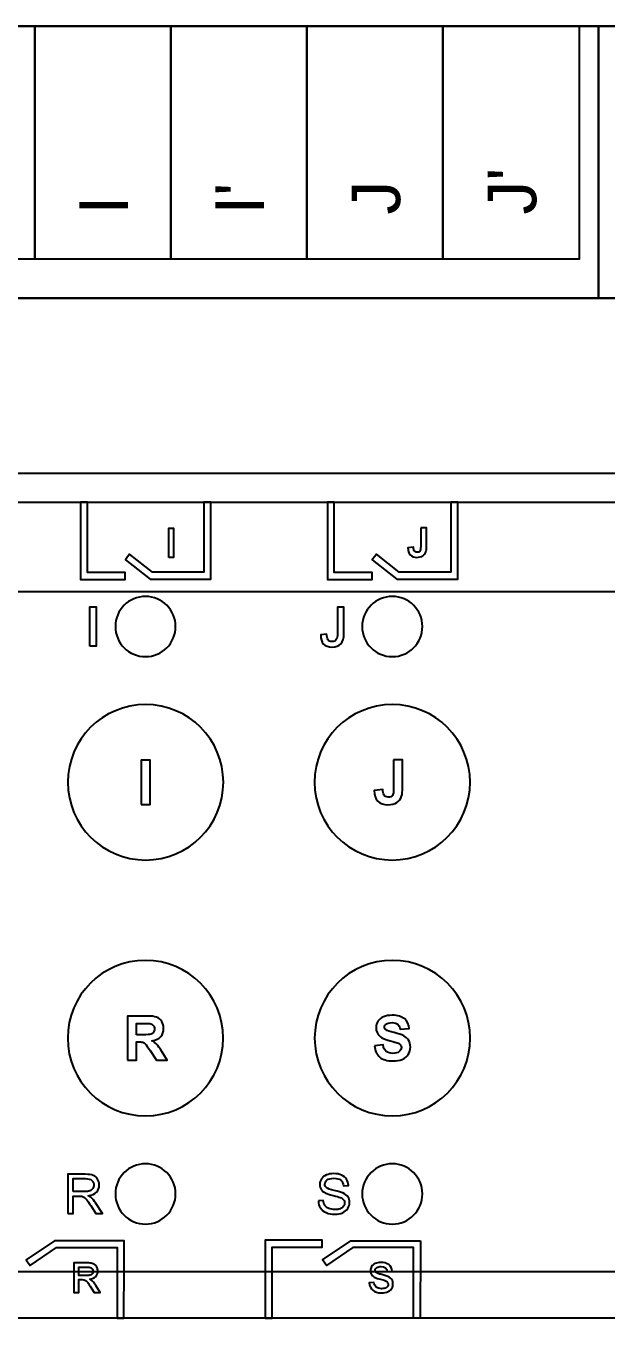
# Model space of a CAD drawing. Header units: millimetres. Extents: x 2151 to 5908, y -441 to 3322.
# Drawn here: x 3532.6 to 3562.4, y 1910.3 to 1977.5 of the extents above; entities that cross this region are included whole.
import ezdxf
from ezdxf.enums import TextEntityAlignment as Align

# ---------------------------------------------------------------- set-up
doc = ezdxf.new("R2010")
doc.units = ezdxf.units.MM
doc.layers.add('2DE_OBJ_Eti-Apparatus', color=7, linetype='Continuous', lineweight=25)
for name, color, linetype in [('Beschriftung', 7, 'Continuous'), ('Gehäuse', 7, 'Continuous'), ('Klemmen', 7, 'Continuous')]:
    doc.layers.add(name, color=color, linetype=linetype)
doc.styles.add('ARIAL', font='arial.ttf')
doc.styles.add('CP_ATTR', font='ARIAL.TTF')

# ---------------------------------------------------------------- blocks, each defined once
blk = doc.blocks.new('2de_eti_9_4352_5ex0yz5')
at = {"linetype": 'Continuous'}
for p, q in [((716, 35), (0, 35)), ((716, 0), (0, 0))]:
    blk.add_line(p, q, dxfattribs=at)
at = {"linetype": 'ByBlock', "style": 'CP_ATTR', "flags": 9}
for tag, p in [('CURRENT', (0, 5)), ('LINK', (0, 5)), ('CHARACTER', (0, 5)), ('POWER', (0, 5)), ('ORDER-NO', (0, 5)), ('PRODUCT-TYPE', (0, 5)), ('ARTICLE', (0, 5)), ('GROUP', (0, 5)), ('NUMBER', (0, 5)), ('NAME', (0, 5)), ('EL-STATUS', (0, 4.999)), ('FUNCTION', (0, 4.999)), ('ARTICLE-2', (0, 4.999)), ('ARTICLE-1', (0, 4.999)), ('VOLTAGE', (0, 4.999)), ('PRODUCER', (0, 4.999)), ('WEIGHT', (0.001, 5)), ('IP', (0.001, 5)), ('OTHER', (0.001, 5))]:
    blk.add_attdef(tag, text='', height=0.00005, dxfattribs=at).set_placement(p, align=Align.MIDDLE_LEFT)
blk = doc.blocks.new('Gehäuse_12_TE1')
at = {"layer": 'Gehäuse'}
for p, q in [((0, 77), (216, 77)), ((0, 68), (216, 68))]:
    blk.add_line(p, q, dxfattribs=at)
for points in [[(0, 0), (216, 0), (216, 91), (0, 91)], [(72, 91), (144, 91), (144, 77), (72, 77)], [(144, 91), (216, 91), (216, 77), (144, 77)], [(2.5, 66.5), (213.5, 66.5), (213.5, 24.5), (2.5, 24.5)]]:
    blk.add_lwpolyline(points, close=True, dxfattribs=at)
blk = doc.blocks.new('*U101')
at = {"layer": 'Klemmen'}
for points in [[(-35, 0), (-28, 0), (-28, -12), (-35, -12)], [(-28, 0), (-21, 0), (-21, -12), (-28, -12)], [(-21, 0), (-14, 0), (-14, -12), (-21, -12)], [(-14, 0), (-7, 0), (-7, -12), (-14, -12)], [(-7, 0), (0, 0), (0, -12), (-7, -12)], [(0, 0), (7, 0), (7, -12), (0, -12)], [(7, 0), (14, 0), (14, -12), (7, -12)], [(14, 0), (21, 0), (21, -12), (14, -12)], [(21, 0), (28, 0), (28, -12), (21, -12)], [(28, 0), (35, 0), (35, -12), (28, -12)]]:
    blk.add_lwpolyline(points, close=True, dxfattribs=at)
at = {"layer": 'Klemmen', "style": 'ARIAL'}
for tag, p in [('10', (32.8, -9.7)), ('1', (-30.2, -9.7)), ('2', (-23.2, -9.7)), ('3', (-16.2, -9.7)), ('4', (-9.2, -9.7)), ('5', (-2.2, -9.7)), ('6', (4.8, -9.7)), ('7', (11.8, -9.7)), ('8', (18.8, -9.7)), ('9', (25.8, -9.7))]:
    blk.add_attdef(tag, p, '', height=2.5, rotation=90, dxfattribs=at)
blk = doc.blocks.new('AKS-2416.03')
at = {"layer": 'Beschriftung'}
for points, knots in [([(117.3573, 66.5), (117.3573, 66.5), (117.7103, 66.5), (117.7103, 66.5), (117.7103, 66.5), (117.7103, 66.5), (117.7103, 62.8807), (117.7103, 62.8807), (117.7103, 62.8807), (117.7103, 62.8807), (119.6564, 62.8807), (119.6564, 62.8807), (119.6564, 62.8807), (119.6564, 62.8807), (119.6564, 62.5279), (119.6564, 62.5279), (119.6564, 62.5279), (119.6564, 62.5279), (117.3573, 62.5279), (117.3573, 62.5279), (117.3573, 62.5279), (117.3573, 62.5279), (117.3573, 66.5), (117.3573, 66.5)], [0, 0, 0, 0, 0.1428571, 0.1428571, 0.1428571, 0.1428572, 0.2857143, 0.2857143, 0.2857143, 0.2857143, 0.4285714, 0.4285714, 0.4285714, 0.4285714, 0.5714286, 0.5714286, 0.5714286, 0.5714286, 0.7142857, 0.7142857, 0.7142857, 0.7142857, 1, 1, 1, 1]), ([(123.7073, 66.5), (123.7073, 66.5), (124.0603, 66.5), (124.0603, 66.5), (124.0603, 66.5), (124.0603, 66.5), (124.0603, 62.5463), (124.0603, 62.5463), (124.0603, 62.5463), (124.0603, 62.5463), (120.9326, 62.5463), (120.9326, 62.5463), (120.9326, 62.5463), (120.9326, 62.5463), (119.6652, 63.541), (119.6652, 63.541), (119.6652, 63.541), (119.6652, 63.541), (119.883, 63.818), (119.883, 63.818), (119.883, 63.818), (119.883, 63.818), (121.0538, 62.8991), (121.0538, 62.8991), (121.0538, 62.8991), (121.0538, 62.8991), (123.7073, 62.8991), (123.7073, 62.8991), (123.7073, 62.8991), (123.7073, 62.8991), (123.7073, 66.5), (123.7073, 66.5)], [0, 0, 0, 0, 0.1111111, 0.1111111, 0.1111111, 0.1111111, 0.2222222, 0.2222222, 0.2222222, 0.2222222, 0.3333333, 0.3333333, 0.3333333, 0.3333333, 0.4444444, 0.4444444, 0.4444444, 0.4444445, 0.5555556, 0.5555556, 0.5555556, 0.5555556, 0.6666667, 0.6666667, 0.6666667, 0.6666667, 0.7777778, 0.7777778, 0.7777778, 0.7777778, 1, 1, 1, 1]), ([(130.4067, 66.5), (130.4067, 66.5), (130.4067, 62.8807), (130.4067, 62.8807), (130.4067, 62.8807), (130.4067, 62.8807), (132.3528, 62.8807), (132.3528, 62.8807), (132.3528, 62.8807), (132.3528, 62.8807), (132.3528, 62.5279), (132.3528, 62.5279), (132.3528, 62.5279), (132.3528, 62.5279), (130.0537, 62.5279), (130.0537, 62.5279), (130.0537, 62.5279), (130.0537, 62.5279), (130.0537, 66.5), (130.0537, 66.5), (130.0537, 66.5), (130.0537, 66.5), (130.4067, 66.5), (130.4067, 66.5)], [0, 0, 0, 0, 0.1428571, 0.1428571, 0.1428571, 0.1428572, 0.2857143, 0.2857143, 0.2857143, 0.2857143, 0.4285714, 0.4285714, 0.4285714, 0.4285714, 0.5714286, 0.5714286, 0.5714286, 0.5714286, 0.7142857, 0.7142857, 0.7142857, 0.7142857, 1, 1, 1, 1]), ([(136.4037, 66.5), (136.4037, 66.5), (136.7567, 66.5), (136.7567, 66.5), (136.7567, 66.5), (136.7567, 66.5), (136.7567, 62.5463), (136.7567, 62.5463), (136.7567, 62.5463), (136.7567, 62.5463), (133.629, 62.5463), (133.629, 62.5463), (133.629, 62.5463), (133.629, 62.5463), (132.3616, 63.541), (132.3616, 63.541), (132.3616, 63.541), (132.3616, 63.541), (132.5794, 63.818), (132.5794, 63.818), (132.5794, 63.818), (132.5794, 63.818), (133.7502, 62.8991), (133.7502, 62.8991), (133.7502, 62.8991), (133.7502, 62.8991), (136.4037, 62.8991), (136.4037, 62.8991), (136.4037, 62.8991), (136.4037, 62.8991), (136.4037, 66.5), (136.4037, 66.5)], [0, 0, 0, 0, 0.1111111, 0.1111111, 0.1111111, 0.1111111, 0.2222222, 0.2222222, 0.2222222, 0.2222222, 0.3333333, 0.3333333, 0.3333333, 0.3333333, 0.4444444, 0.4444444, 0.4444444, 0.4444445, 0.5555556, 0.5555556, 0.5555556, 0.5555556, 0.6666667, 0.6666667, 0.6666667, 0.6666667, 0.7777778, 0.7777778, 0.7777778, 0.7777778, 1, 1, 1, 1]), ([(121.8946, 63.6564), (121.8946, 63.6564), (122.1443, 63.6564), (122.1443, 63.6564), (122.1443, 63.6564), (122.1443, 63.6564), (122.1443, 65.1719), (122.1443, 65.1719), (122.1443, 65.1719), (122.1443, 65.1719), (121.8946, 65.1719), (121.8946, 65.1719), (121.8946, 65.1719), (121.8946, 65.1719), (121.8946, 63.6564), (121.8946, 63.6564)], [0, 0, 0, 0, 0.2, 0.2, 0.2, 0.2, 0.4, 0.4, 0.4, 0.4, 0.6, 0.6, 0.6, 0.6, 1, 1, 1, 1]), ([(134.8541, 65.1848), (134.8541, 65.1848), (135.1557, 65.1848), (135.1557, 65.1848), (135.1557, 65.1848), (135.1557, 65.1848), (135.1557, 64.2368), (135.1557, 64.2368), (135.1557, 64.2368), (135.1557, 64.113), (135.1445, 64.0174), (135.1229, 63.9509), (135.1229, 63.9509), (135.0937, 63.8637), (135.0406, 63.7936), (134.9636, 63.741), (134.9636, 63.741), (134.8865, 63.688), (134.7851, 63.6618), (134.6592, 63.6618), (134.6592, 63.6618), (134.5114, 63.6618), (134.3977, 63.703), (134.3179, 63.786), (134.3179, 63.786), (134.2384, 63.8686), (134.1979, 63.9899), (134.1976, 64.1499), (134.1976, 64.1499), (134.1976, 64.1499), (134.4824, 64.1827), (134.4824, 64.1827), (134.4824, 64.1827), (134.4859, 64.097), (134.4985, 64.0363), (134.5201, 64.0007), (134.5201, 64.0007), (134.5529, 63.947), (134.6027, 63.9202), (134.6693, 63.9202), (134.6693, 63.9202), (134.7366, 63.9202), (134.7844, 63.9394), (134.8123, 63.978), (134.8123, 63.978), (134.8402, 64.0164), (134.8541, 64.0962), (134.8541, 64.2176), (134.8541, 64.2176), (134.8541, 64.2176), (134.8541, 65.1848), (134.8541, 65.1848)], [0, 0, 0, 0, 0.0714286, 0.0714286, 0.0714286, 0.0714286, 0.1428571, 0.1428571, 0.1428571, 0.1428572, 0.2142857, 0.2142857, 0.2142857, 0.2142857, 0.2857143, 0.2857143, 0.2857143, 0.2857143, 0.3571429, 0.3571429, 0.3571429, 0.3571429, 0.4285714, 0.4285714, 0.4285714, 0.4285714, 0.5, 0.5, 0.5, 0.5, 0.5714286, 0.5714286, 0.5714286, 0.5714286, 0.6428571, 0.6428571, 0.6428571, 0.6428572, 0.7142857, 0.7142857, 0.7142857, 0.7142857, 0.7857143, 0.7857143, 0.7857143, 0.7857143, 0.8571429, 0.8571429, 0.8571429, 0.8571429, 1, 1, 1, 1]), ([(120.699, 61.6505), (121.5548, 61.6505), (122.249, 60.9564), (122.249, 60.1005), (122.249, 60.1005), (122.249, 59.2446), (121.5548, 58.5505), (120.699, 58.5505), (120.699, 58.5505), (119.8432, 58.5505), (119.149, 59.2446), (119.149, 60.1005), (119.149, 60.1005), (119.149, 60.9564), (119.8432, 61.6505), (120.699, 61.6505)], [0, 0, 0, 0, 0.2, 0.2, 0.2, 0.2, 0.4, 0.4, 0.4, 0.4, 0.6, 0.6, 0.6, 0.6, 1, 1, 1, 1]), ([(133.394, 61.6505), (134.2498, 61.6505), (134.944, 60.9564), (134.944, 60.1005), (134.944, 60.1005), (134.944, 59.2446), (134.2498, 58.5505), (133.394, 58.5505), (133.394, 58.5505), (132.5382, 58.5505), (131.844, 59.2446), (131.844, 60.1005), (131.844, 60.1005), (131.844, 60.9564), (132.5382, 61.6505), (133.394, 61.6505)], [0, 0, 0, 0, 0.2, 0.2, 0.2, 0.2, 0.4, 0.4, 0.4, 0.4, 0.6, 0.6, 0.6, 0.6, 1, 1, 1, 1]), ([(117.8285, 59.0901), (117.8285, 59.0901), (118.1615, 59.0901), (118.1615, 59.0901), (118.1615, 59.0901), (118.1615, 59.0901), (118.1615, 61.1108), (118.1615, 61.1108), (118.1615, 61.1108), (118.1615, 61.1108), (117.8285, 61.1108), (117.8285, 61.1108), (117.8285, 61.1108), (117.8285, 61.1108), (117.8285, 59.0901), (117.8285, 59.0901)], [0, 0, 0, 0, 0.2, 0.2, 0.2, 0.2, 0.4, 0.4, 0.4, 0.4, 0.6, 0.6, 0.6, 0.6, 1, 1, 1, 1]), ([(130.9032, 59.7291), (130.9032, 59.5034), (130.8533, 59.3326), (130.7536, 59.2169), (130.7536, 59.2169), (130.6539, 59.1012), (130.4996, 59.0433), (130.2908, 59.0433), (130.2908, 59.0433), (129.9069, 59.0433), (129.7131, 59.2541), (129.7094, 59.6755), (129.7094, 59.6755), (129.7094, 59.6755), (130.017, 59.7122), (130.017, 59.7122), (130.017, 59.7122), (130.0208, 59.5955), (130.0415, 59.5024), (130.0791, 59.4328), (130.0791, 59.4328), (130.1167, 59.3632), (130.1882, 59.3284), (130.2936, 59.3284), (130.2936, 59.3284), (130.4027, 59.3284), (130.4761, 59.3618), (130.5137, 59.4286), (130.5137, 59.4286), (130.5513, 59.4954), (130.5701, 59.589), (130.5701, 59.7094), (130.5701, 59.7094), (130.5701, 59.7094), (130.5701, 61.0979), (130.5701, 61.0979), (130.5701, 61.0979), (130.5701, 61.0979), (130.9032, 61.0979), (130.9032, 61.0979), (130.9032, 61.0979), (130.9032, 61.0979), (130.9032, 59.7291), (130.9032, 59.7291)], [0, 0, 0, 0, 0.0833333, 0.0833333, 0.0833333, 0.0833333, 0.1666667, 0.1666667, 0.1666667, 0.1666667, 0.25, 0.25, 0.25, 0.25, 0.3333333, 0.3333333, 0.3333333, 0.3333333, 0.4166667, 0.4166667, 0.4166667, 0.4166667, 0.5, 0.5, 0.5, 0.5, 0.5833333, 0.5833333, 0.5833333, 0.5833333, 0.6666667, 0.6666667, 0.6666667, 0.6666667, 0.75, 0.75, 0.75, 0.75, 0.8333333, 0.8333333, 0.8333333, 0.8333333, 1, 1, 1, 1]), ([(120.7062, 56.0854), (122.9151, 56.0854), (124.7063, 54.2941), (124.7063, 52.0855), (124.7063, 52.0855), (124.7063, 49.8767), (122.9151, 48.0854), (120.7062, 48.0854), (120.7062, 48.0854), (118.4975, 48.0854), (116.7063, 49.8767), (116.7063, 52.0855), (116.7063, 52.0855), (116.7063, 54.2941), (118.4975, 56.0854), (120.7062, 56.0854)], [0, 0, 0, 0, 0.2, 0.2, 0.2, 0.2, 0.4, 0.4, 0.4, 0.4, 0.6, 0.6, 0.6, 0.6, 1, 1, 1, 1]), ([(133.3939, 56.0854), (135.6028, 56.0854), (137.394, 54.2941), (137.394, 52.0855), (137.394, 52.0855), (137.394, 49.8767), (135.6028, 48.0854), (133.3939, 48.0854), (133.3939, 48.0854), (131.1852, 48.0854), (129.394, 49.8767), (129.394, 52.0855), (129.394, 52.0855), (129.394, 54.2941), (131.1852, 56.0854), (133.3939, 56.0854)], [0, 0, 0, 0, 0.2, 0.2, 0.2, 0.2, 0.4, 0.4, 0.4, 0.4, 0.6, 0.6, 0.6, 0.6, 1, 1, 1, 1]), ([(120.477, 50.949), (120.477, 50.949), (120.477, 53.2218), (120.477, 53.2218), (120.477, 53.2218), (120.477, 53.2218), (120.9357, 53.2218), (120.9357, 53.2218), (120.9357, 53.2218), (120.9357, 53.2218), (120.9357, 50.949), (120.9357, 50.949), (120.9357, 50.949), (120.9357, 50.949), (120.477, 50.949), (120.477, 50.949)], [0, 0, 0, 0, 0.2, 0.2, 0.2, 0.2, 0.4, 0.4, 0.4, 0.4, 0.6, 0.6, 0.6, 0.6, 1, 1, 1, 1]), ([(133.4633, 53.2411), (133.4633, 53.2411), (133.9211, 53.2411), (133.9211, 53.2411), (133.9211, 53.2411), (133.9211, 53.2411), (133.9211, 51.8023), (133.9211, 51.8023), (133.9211, 51.8023), (133.9211, 51.6144), (133.9041, 51.4694), (133.8713, 51.3684), (133.8713, 51.3684), (133.8269, 51.2361), (133.7464, 51.1297), (133.6295, 51.0498), (133.6295, 51.0498), (133.5125, 50.9694), (133.3586, 50.9297), (133.1675, 50.9297), (133.1675, 50.9297), (132.9432, 50.9297), (132.7706, 50.9921), (132.6495, 51.1181), (132.6495, 51.1181), (132.5288, 51.2435), (132.4674, 51.4276), (132.4669, 51.6705), (132.4669, 51.6705), (132.4669, 51.6705), (132.8992, 51.7202), (132.8992, 51.7202), (132.8992, 51.7202), (132.9045, 51.5901), (132.9236, 51.498), (132.9564, 51.444), (132.9564, 51.444), (133.0061, 51.3625), (133.0818, 51.3218), (133.1829, 51.3218), (133.1829, 51.3218), (133.285, 51.3218), (133.3575, 51.3509), (133.3998, 51.4096), (133.3998, 51.4096), (133.4422, 51.4678), (133.4633, 51.589), (133.4633, 51.7732), (133.4633, 51.7732), (133.4633, 51.7732), (133.4633, 53.2411), (133.4633, 53.2411)], [0, 0, 0, 0, 0.0714286, 0.0714286, 0.0714286, 0.0714286, 0.1428571, 0.1428571, 0.1428571, 0.1428572, 0.2142857, 0.2142857, 0.2142857, 0.2142857, 0.2857143, 0.2857143, 0.2857143, 0.2857143, 0.3571429, 0.3571429, 0.3571429, 0.3571429, 0.4285714, 0.4285714, 0.4285714, 0.4285714, 0.5, 0.5, 0.5, 0.5, 0.5714286, 0.5714286, 0.5714286, 0.5714286, 0.6428571, 0.6428571, 0.6428571, 0.6428572, 0.7142857, 0.7142857, 0.7142857, 0.7142857, 0.7857143, 0.7857143, 0.7857143, 0.7857143, 0.8571429, 0.8571429, 0.8571429, 0.8571429, 1, 1, 1, 1]), ([(120.6971, 34.9193), (118.4882, 34.9193), (116.697, 36.7106), (116.697, 38.9192), (116.697, 38.9192), (116.697, 41.128), (118.4882, 42.9193), (120.6971, 42.9193), (120.6971, 42.9193), (122.9058, 42.9193), (124.697, 41.128), (124.697, 38.9192), (124.697, 38.9192), (124.697, 36.7106), (122.9058, 34.9193), (120.6971, 34.9193)], [0, 0, 0, 0, 0.2, 0.2, 0.2, 0.2, 0.4, 0.4, 0.4, 0.4, 0.6, 0.6, 0.6, 0.6, 1, 1, 1, 1]), ([(133.3981, 34.9193), (131.1892, 34.9193), (129.398, 36.7106), (129.398, 38.9192), (129.398, 38.9192), (129.398, 41.128), (131.1892, 42.9193), (133.3981, 42.9193), (133.3981, 42.9193), (135.6068, 42.9193), (137.398, 41.128), (137.398, 38.9192), (137.398, 38.9192), (137.398, 36.7106), (135.6068, 34.9193), (133.3981, 34.9193)], [0, 0, 0, 0, 0.2, 0.2, 0.2, 0.2, 0.4, 0.4, 0.4, 0.4, 0.6, 0.6, 0.6, 0.6, 1, 1, 1, 1]), ([(119.7752, 37.7831), (119.7752, 37.7831), (119.7752, 40.0559), (119.7752, 40.0559), (119.7752, 40.0559), (119.7752, 40.0559), (120.7415, 40.0559), (120.7415, 40.0559), (120.7415, 40.0559), (120.9844, 40.0559), (121.1606, 40.0352), (121.2706, 39.9945), (121.2706, 39.9945), (121.3807, 39.9537), (121.4691, 39.8812), (121.5352, 39.777), (121.5352, 39.777), (121.6014, 39.6722), (121.6342, 39.5532), (121.6342, 39.4188), (121.6342, 39.4188), (121.6342, 39.2484), (121.5839, 39.1071), (121.4839, 38.996), (121.4839, 38.996), (121.3839, 38.8854), (121.2336, 38.815), (121.0341, 38.7864), (121.0341, 38.7864), (121.1336, 38.7282), (121.2156, 38.6647), (121.2802, 38.5954), (121.2802, 38.5954), (121.3447, 38.5261), (121.4315, 38.4033), (121.541, 38.2265), (121.541, 38.2265), (121.541, 38.2265), (121.8188, 37.7831), (121.8188, 37.7831), (121.8188, 37.7831), (121.8188, 37.7831), (121.2701, 37.7831), (121.2701, 37.7831), (121.2701, 37.7831), (121.2701, 37.7831), (120.9383, 38.2779), (120.9383, 38.2779), (120.9383, 38.2779), (120.8203, 38.4546), (120.7399, 38.5657), (120.6965, 38.6118), (120.6965, 38.6118), (120.6531, 38.6578), (120.6071, 38.689), (120.5584, 38.7065), (120.5584, 38.7065), (120.5097, 38.7234), (120.433, 38.7319), (120.3271, 38.7319), (120.3271, 38.7319), (120.3271, 38.7319), (120.2345, 38.7319), (120.2345, 38.7319), (120.2345, 38.7319), (120.2345, 38.7319), (120.2345, 37.7831), (120.2345, 37.7831), (120.2345, 37.7831), (120.2345, 37.7831), (119.7752, 37.7831), (119.7752, 37.7831)], [0, 0, 0, 0, 0.0526316, 0.0526316, 0.0526316, 0.0526316, 0.1052632, 0.1052632, 0.1052632, 0.1052632, 0.1578947, 0.1578947, 0.1578947, 0.1578947, 0.2105263, 0.2105263, 0.2105263, 0.2105263, 0.2631579, 0.2631579, 0.2631579, 0.2631579, 0.3157895, 0.3157895, 0.3157895, 0.3157895, 0.3684211, 0.3684211, 0.3684211, 0.3684211, 0.4210526, 0.4210526, 0.4210526, 0.4210526, 0.4736842, 0.4736842, 0.4736842, 0.4736842, 0.5263158, 0.5263158, 0.5263158, 0.5263158, 0.5789474, 0.5789474, 0.5789474, 0.5789474, 0.6315789, 0.6315789, 0.6315789, 0.631579, 0.6842105, 0.6842105, 0.6842105, 0.6842105, 0.7368421, 0.7368421, 0.7368421, 0.7368421, 0.7894737, 0.7894737, 0.7894737, 0.7894737, 0.8421053, 0.8421053, 0.8421053, 0.8421053, 0.8947368, 0.8947368, 0.8947368, 0.8947369, 1, 1, 1, 1]), ([(132.4741, 38.5229), (132.4741, 38.5229), (132.9207, 38.5669), (132.9207, 38.5669), (132.9207, 38.5669), (132.9472, 38.4166), (133.0017, 38.3065), (133.0843, 38.2361), (133.0843, 38.2361), (133.1663, 38.1663), (133.2769, 38.1308), (133.4166, 38.1308), (133.4166, 38.1308), (133.5642, 38.1308), (133.6759, 38.1621), (133.7505, 38.225), (133.7505, 38.225), (133.8256, 38.2875), (133.8632, 38.3605), (133.8632, 38.4441), (133.8632, 38.4441), (133.8632, 38.4981), (133.8473, 38.5436), (133.8156, 38.5812), (133.8156, 38.5812), (133.7843, 38.6193), (133.7293, 38.6521), (133.6505, 38.6796), (133.6505, 38.6796), (133.597, 38.6986), (133.4743, 38.7314), (133.2832, 38.7791), (133.2832, 38.7791), (133.0372, 38.8399), (132.8647, 38.9151), (132.7657, 39.004), (132.7657, 39.004), (132.626, 39.1288), (132.5562, 39.2812), (132.5562, 39.4612), (132.5562, 39.4612), (132.5562, 39.577), (132.589, 39.685), (132.6546, 39.7861), (132.6546, 39.7861), (132.7202, 39.8866), (132.8149, 39.9633), (132.9382, 40.0163), (132.9382, 40.0163), (133.062, 40.0686), (133.2107, 40.0951), (133.3854, 40.0951), (133.3854, 40.0951), (133.6711, 40.0951), (133.8854, 40.0327), (134.0299, 39.9078), (134.0299, 39.9078), (134.1738, 39.7824), (134.2495, 39.6157), (134.2569, 39.4067), (134.2569, 39.4067), (134.2569, 39.4067), (133.7981, 39.3865), (133.7981, 39.3865), (133.7981, 39.3865), (133.7785, 39.5035), (133.7362, 39.5876), (133.6716, 39.6384), (133.6716, 39.6384), (133.6071, 39.6898), (133.5102, 39.7152), (133.3811, 39.7152), (133.3811, 39.7152), (133.2478, 39.7152), (133.143, 39.6882), (133.0679, 39.6331), (133.0679, 39.6331), (133.0192, 39.5982), (132.9948, 39.5511), (132.9948, 39.4924), (132.9948, 39.4924), (132.9948, 39.4384), (133.0176, 39.3924), (133.0631, 39.3543), (133.0631, 39.3543), (133.1208, 39.3056), (133.2615, 39.2548), (133.4848, 39.2024), (133.4848, 39.2024), (133.7081, 39.1495), (133.8732, 39.095), (133.9801, 39.0389), (133.9801, 39.0389), (134.087, 38.9823), (134.1706, 38.9055), (134.2315, 38.8076), (134.2315, 38.8076), (134.2918, 38.7097), (134.322, 38.5891), (134.322, 38.4457), (134.322, 38.4457), (134.322, 38.3155), (134.286, 38.1933), (134.2135, 38.08), (134.2135, 38.08), (134.141, 37.9663), (134.0389, 37.8816), (133.9066, 37.8266), (133.9066, 37.8266), (133.7743, 37.771), (133.6092, 37.7435), (133.4118, 37.7435), (133.4118, 37.7435), (133.1245, 37.7435), (132.9038, 37.8096), (132.7498, 37.9425), (132.7498, 37.9425), (132.5958, 38.0753), (132.5038, 38.2689), (132.4741, 38.5229)], [0, 0, 0, 0, 0.0322581, 0.0322581, 0.0322581, 0.0322581, 0.0645161, 0.0645161, 0.0645161, 0.0645161, 0.0967742, 0.0967742, 0.0967742, 0.0967742, 0.1290323, 0.1290323, 0.1290323, 0.1290323, 0.1612903, 0.1612903, 0.1612903, 0.1612903, 0.1935484, 0.1935484, 0.1935484, 0.1935484, 0.2258065, 0.2258065, 0.2258065, 0.2258065, 0.2580645, 0.2580645, 0.2580645, 0.2580645, 0.2903226, 0.2903226, 0.2903226, 0.2903226, 0.3225806, 0.3225806, 0.3225806, 0.3225807, 0.3548387, 0.3548387, 0.3548387, 0.3548387, 0.3870968, 0.3870968, 0.3870968, 0.3870968, 0.4193548, 0.4193548, 0.4193548, 0.4193548, 0.4516129, 0.4516129, 0.4516129, 0.4516129, 0.483871, 0.483871, 0.483871, 0.483871, 0.516129, 0.516129, 0.516129, 0.516129, 0.5483871, 0.5483871, 0.5483871, 0.5483871, 0.5806452, 0.5806452, 0.5806452, 0.5806452, 0.6129032, 0.6129032, 0.6129032, 0.6129032, 0.6451613, 0.6451613, 0.6451613, 0.6451613, 0.6774194, 0.6774194, 0.6774194, 0.6774194, 0.7096774, 0.7096774, 0.7096774, 0.7096774, 0.7419355, 0.7419355, 0.7419355, 0.7419355, 0.7741935, 0.7741935, 0.7741935, 0.7741936, 0.8064516, 0.8064516, 0.8064516, 0.8064516, 0.8387097, 0.8387097, 0.8387097, 0.8387097, 0.8709677, 0.8709677, 0.8709677, 0.8709678, 0.9032258, 0.9032258, 0.9032258, 0.9032258, 0.9354839, 0.9354839, 0.9354839, 0.9354839, 1, 1, 1, 1]), ([(120.2345, 39.0949), (120.2345, 39.0949), (120.5737, 39.0949), (120.5737, 39.0949), (120.5737, 39.0949), (120.7939, 39.0949), (120.9314, 39.1039), (120.9865, 39.1224), (120.9865, 39.1224), (121.041, 39.1409), (121.0838, 39.1732), (121.1151, 39.2187), (121.1151, 39.2187), (121.1457, 39.2642), (121.1616, 39.3209), (121.1616, 39.3891), (121.1616, 39.3891), (121.1616, 39.4659), (121.141, 39.5272), (121.1002, 39.5743), (121.1002, 39.5743), (121.0595, 39.6214), (121.0018, 39.6511), (120.9272, 39.6638), (120.9272, 39.6638), (120.8902, 39.6685), (120.7785, 39.6712), (120.5922, 39.6712), (120.5922, 39.6712), (120.5922, 39.6712), (120.2345, 39.6712), (120.2345, 39.6712), (120.2345, 39.6712), (120.2345, 39.6712), (120.2345, 39.0949), (120.2345, 39.0949)], [0, 0, 0, 0, 0.1, 0.1, 0.1, 0.1, 0.2, 0.2, 0.2, 0.2, 0.3, 0.3, 0.3, 0.3, 0.4, 0.4, 0.4, 0.4, 0.5, 0.5, 0.5, 0.5, 0.6, 0.6, 0.6, 0.6, 0.7, 0.7, 0.7, 0.7, 0.8, 0.8, 0.8, 0.8, 1, 1, 1, 1]), ([(120.699, 29.3505), (119.8432, 29.3505), (119.149, 30.0446), (119.149, 30.9005), (119.149, 30.9005), (119.149, 31.7564), (119.8432, 32.4505), (120.699, 32.4505), (120.699, 32.4505), (121.5548, 32.4505), (122.249, 31.7564), (122.249, 30.9005), (122.249, 30.9005), (122.249, 30.0446), (121.5548, 29.3505), (120.699, 29.3505)], [0, 0, 0, 0, 0.2, 0.2, 0.2, 0.2, 0.4, 0.4, 0.4, 0.4, 0.6, 0.6, 0.6, 0.6, 1, 1, 1, 1]), ([(133.394, 29.3505), (132.5382, 29.3505), (131.844, 30.0446), (131.844, 30.9005), (131.844, 30.9005), (131.844, 31.7564), (132.5382, 32.4505), (133.394, 32.4505), (133.394, 32.4505), (134.2498, 32.4505), (134.944, 31.7564), (134.944, 30.9005), (134.944, 30.9005), (134.944, 30.0446), (134.2498, 29.3505), (133.394, 29.3505)], [0, 0, 0, 0, 0.2, 0.2, 0.2, 0.2, 0.4, 0.4, 0.4, 0.4, 0.6, 0.6, 0.6, 0.6, 1, 1, 1, 1]), ([(116.7063, 29.89), (116.7063, 29.89), (116.7063, 31.9107), (116.7063, 31.9107), (116.7063, 31.9107), (116.7063, 31.9107), (117.6018, 31.9107), (117.6018, 31.9107), (117.6018, 31.9107), (117.782, 31.9107), (117.9189, 31.8924), (118.0125, 31.8561), (118.0125, 31.8561), (118.1061, 31.8199), (118.1809, 31.7559), (118.2368, 31.6642), (118.2368, 31.6642), (118.2928, 31.5725), (118.3206, 31.4709), (118.3206, 31.3599), (118.3206, 31.3599), (118.3206, 31.2164), (118.274, 31.0955), (118.1813, 30.9972), (118.1813, 30.9972), (118.0887, 30.8989), (117.9457, 30.8368), (117.7519, 30.81), (117.7519, 30.81), (117.8229, 30.7762), (117.8765, 30.7423), (117.9132, 30.7094), (117.9132, 30.7094), (117.9913, 30.6379), (118.0651, 30.548), (118.1343, 30.4403), (118.1343, 30.4403), (118.1343, 30.4403), (118.4838, 29.89), (118.4838, 29.89), (118.4838, 29.89), (118.4838, 29.89), (118.1498, 29.89), (118.1498, 29.89), (118.1498, 29.89), (118.1498, 29.89), (117.8826, 30.3105), (117.8826, 30.3105), (117.8826, 30.3105), (117.805, 30.4323), (117.7406, 30.525), (117.6903, 30.5894), (117.6903, 30.5894), (117.6395, 30.6539), (117.5943, 30.6986), (117.5543, 30.7244), (117.5543, 30.7244), (117.5148, 30.7498), (117.4739, 30.7677), (117.4325, 30.7781), (117.4325, 30.7781), (117.4024, 30.7842), (117.353, 30.7875), (117.2839, 30.7875), (117.2839, 30.7875), (117.2839, 30.7875), (116.9744, 30.7875), (116.9744, 30.7875), (116.9744, 30.7875), (116.9744, 30.7875), (116.9744, 29.89), (116.9744, 29.89), (116.9744, 29.89), (116.9744, 29.89), (116.7063, 29.89), (116.7063, 29.89)], [0, 0, 0, 0, 0.05, 0.05, 0.05, 0.05, 0.1, 0.1, 0.1, 0.1, 0.15, 0.15, 0.15, 0.15, 0.2, 0.2, 0.2, 0.2, 0.25, 0.25, 0.25, 0.25, 0.3, 0.3, 0.3, 0.3, 0.35, 0.35, 0.35, 0.35, 0.4, 0.4, 0.4, 0.4, 0.45, 0.45, 0.45, 0.45, 0.5, 0.5, 0.5, 0.5, 0.55, 0.55, 0.55, 0.55, 0.6, 0.6, 0.6, 0.6, 0.65, 0.65, 0.65, 0.65, 0.7, 0.7, 0.7, 0.7, 0.75, 0.75, 0.75, 0.75, 0.8, 0.8, 0.8, 0.8, 0.85, 0.85, 0.85, 0.85, 0.9, 0.9, 0.9, 0.9, 1, 1, 1, 1]), ([(116.9744, 31.0189), (116.9744, 31.0189), (117.5482, 31.0189), (117.5482, 31.0189), (117.5482, 31.0189), (117.6705, 31.0189), (117.7655, 31.0316), (117.8342, 31.057), (117.8342, 31.057), (117.9029, 31.0819), (117.9551, 31.1224), (117.9904, 31.1783), (117.9904, 31.1783), (118.0261, 31.2338), (118.044, 31.294), (118.044, 31.3594), (118.044, 31.3594), (118.044, 31.4549), (118.0096, 31.5339), (117.9405, 31.5955), (117.9405, 31.5955), (117.8714, 31.6572), (117.7622, 31.6877), (117.6131, 31.6877), (117.6131, 31.6877), (117.6131, 31.6877), (116.9744, 31.6877), (116.9744, 31.6877), (116.9744, 31.6877), (116.9744, 31.6877), (116.9744, 31.0189), (116.9744, 31.0189)], [0, 0, 0, 0, 0.1111111, 0.1111111, 0.1111111, 0.1111111, 0.2222222, 0.2222222, 0.2222222, 0.2222222, 0.3333333, 0.3333333, 0.3333333, 0.3333333, 0.4444444, 0.4444444, 0.4444444, 0.4444445, 0.5555556, 0.5555556, 0.5555556, 0.5555556, 0.6666667, 0.6666667, 0.6666667, 0.6666667, 0.7777778, 0.7777778, 0.7777778, 0.7777778, 1, 1, 1, 1]), ([(129.5921, 30.5391), (129.5921, 30.5391), (129.8433, 30.5617), (129.8433, 30.5617), (129.8433, 30.5617), (129.8551, 30.4601), (129.8828, 30.3768), (129.9266, 30.3114), (129.9266, 30.3114), (129.9703, 30.2465), (130.038, 30.1939), (130.1298, 30.1534), (130.1298, 30.1534), (130.2215, 30.1134), (130.325, 30.0932), (130.4397, 30.0932), (130.4397, 30.0932), (130.5418, 30.0932), (130.6316, 30.1083), (130.7097, 30.1388), (130.7097, 30.1388), (130.7878, 30.1694), (130.8456, 30.2113), (130.8837, 30.2644), (130.8837, 30.2644), (130.9218, 30.3176), (130.9411, 30.3754), (130.9411, 30.4375), (130.9411, 30.4375), (130.9411, 30.5005), (130.9228, 30.5556), (130.8861, 30.6031), (130.8861, 30.6031), (130.8494, 30.6501), (130.7887, 30.6896), (130.7041, 30.7221), (130.7041, 30.7221), (130.65, 30.7428), (130.53, 30.7757), (130.3442, 30.8204), (130.3442, 30.8204), (130.1584, 30.8651), (130.0286, 30.9069), (129.9543, 30.9464), (129.9543, 30.9464), (129.8579, 30.9972), (129.7864, 31.0603), (129.7393, 31.1351), (129.7393, 31.1351), (129.6918, 31.2098), (129.6683, 31.294), (129.6683, 31.3867), (129.6683, 31.3867), (129.6683, 31.4892), (129.6975, 31.5847), (129.7553, 31.6732), (129.7553, 31.6732), (129.8132, 31.7621), (129.8974, 31.8293), (130.0089, 31.8754), (130.0089, 31.8754), (130.1199, 31.9215), (130.2436, 31.9446), (130.3795, 31.9446), (130.3795, 31.9446), (130.5291, 31.9446), (130.6613, 31.9206), (130.7756, 31.8721), (130.7756, 31.8721), (130.8899, 31.8241), (130.9778, 31.7531), (131.0394, 31.659), (131.0394, 31.659), (131.1011, 31.5654), (131.134, 31.4591), (131.1387, 31.3406), (131.1387, 31.3406), (131.1387, 31.3406), (130.8819, 31.3209), (130.8819, 31.3209), (130.8819, 31.3209), (130.8682, 31.4483), (130.8217, 31.5447), (130.7422, 31.6097), (130.7422, 31.6097), (130.6627, 31.675), (130.5451, 31.7075), (130.3899, 31.7075), (130.3899, 31.7075), (130.2281, 31.7075), (130.11, 31.6779), (130.0361, 31.6186), (130.0361, 31.6186), (129.9623, 31.5593), (129.9251, 31.4878), (129.9251, 31.4041), (129.9251, 31.4041), (129.9251, 31.3317), (129.9515, 31.2719), (130.0037, 31.2249), (130.0037, 31.2249), (130.0554, 31.1783), (130.1895, 31.1299), (130.4068, 31.081), (130.4068, 31.081), (130.6241, 31.0316), (130.7732, 30.9888), (130.8541, 30.9521), (130.8541, 30.9521), (130.9712, 30.898), (131.0583, 30.8298), (131.1142, 30.7465), (131.1142, 30.7465), (131.1702, 30.6638), (131.198, 30.5683), (131.198, 30.4601), (131.198, 30.4601), (131.198, 30.3524), (131.1674, 30.2517), (131.1058, 30.1567), (131.1058, 30.1567), (131.0441, 30.0617), (130.9562, 29.9878), (130.8409, 29.9352), (130.8409, 29.9352), (130.7257, 29.8825), (130.5964, 29.8561), (130.452, 29.8561), (130.452, 29.8561), (130.2694, 29.8561), (130.1166, 29.8829), (129.9933, 29.9361), (129.9933, 29.9361), (129.8696, 29.9892), (129.7732, 30.0692), (129.7031, 30.1765), (129.7031, 30.1765), (129.6326, 30.2832), (129.5959, 30.4041), (129.5921, 30.5391)], [0, 0, 0, 0, 0.0277778, 0.0277778, 0.0277778, 0.0277778, 0.0555556, 0.0555556, 0.0555556, 0.0555556, 0.0833333, 0.0833333, 0.0833333, 0.0833333, 0.1111111, 0.1111111, 0.1111111, 0.1111111, 0.1388889, 0.1388889, 0.1388889, 0.1388889, 0.1666667, 0.1666667, 0.1666667, 0.1666667, 0.1944444, 0.1944444, 0.1944444, 0.1944445, 0.2222222, 0.2222222, 0.2222222, 0.2222222, 0.25, 0.25, 0.25, 0.25, 0.2777778, 0.2777778, 0.2777778, 0.2777778, 0.3055556, 0.3055556, 0.3055556, 0.3055556, 0.3333333, 0.3333333, 0.3333333, 0.3333333, 0.3611111, 0.3611111, 0.3611111, 0.3611111, 0.3888889, 0.3888889, 0.3888889, 0.3888889, 0.4166667, 0.4166667, 0.4166667, 0.4166667, 0.4444444, 0.4444444, 0.4444444, 0.4444445, 0.4722222, 0.4722222, 0.4722222, 0.4722222, 0.5, 0.5, 0.5, 0.5, 0.5277778, 0.5277778, 0.5277778, 0.5277778, 0.5555556, 0.5555556, 0.5555556, 0.5555556, 0.5833333, 0.5833333, 0.5833333, 0.5833333, 0.6111111, 0.6111111, 0.6111111, 0.6111111, 0.6388889, 0.6388889, 0.6388889, 0.6388889, 0.6666667, 0.6666667, 0.6666667, 0.6666667, 0.6944444, 0.6944444, 0.6944444, 0.6944445, 0.7222222, 0.7222222, 0.7222222, 0.7222222, 0.75, 0.75, 0.75, 0.75, 0.7777778, 0.7777778, 0.7777778, 0.7777778, 0.8055556, 0.8055556, 0.8055556, 0.8055556, 0.8333333, 0.8333333, 0.8333333, 0.8333333, 0.8611111, 0.8611111, 0.8611111, 0.8611111, 0.8888889, 0.8888889, 0.8888889, 0.8888889, 0.9166667, 0.9166667, 0.9166667, 0.9166667, 0.9444444, 0.9444444, 0.9444444, 0.9444445, 1, 1, 1, 1]), ([(119.5912, 24.5), (119.5912, 24.5), (119.2375, 24.5), (119.2375, 24.5), (119.2375, 24.5), (119.2375, 24.5), (119.2375, 28.1413), (119.2375, 28.1413), (119.2375, 28.1413), (119.2375, 28.1413), (116.1253, 28.1413), (116.1253, 28.1413), (116.1253, 28.1413), (116.1253, 28.1413), (114.7688, 27.2155), (114.7688, 27.2155), (114.7688, 27.2155), (114.7688, 27.2155), (114.5704, 27.5063), (114.5704, 27.5063), (114.5704, 27.5063), (114.5704, 27.5063), (116.0178, 28.4941), (116.0178, 28.4941), (116.0178, 28.4941), (116.0178, 28.4941), (119.5984, 28.4941), (119.5984, 28.4941), (119.5984, 28.4941), (119.5984, 27.1712), (119.5932, 25.8338), (119.5912, 24.5)], [0, 0, 0, 0, 0.1111111, 0.1111111, 0.1111111, 0.1111111, 0.2222222, 0.2222222, 0.2222222, 0.2222222, 0.3333333, 0.3333333, 0.3333333, 0.3333333, 0.4444444, 0.4444444, 0.4444444, 0.4444445, 0.5555556, 0.5555556, 0.5555556, 0.5555556, 0.6666667, 0.6666667, 0.6666667, 0.6666667, 0.7777778, 0.7777778, 0.7777778, 0.7777778, 1, 1, 1, 1]), ([(127.2099, 24.5), (127.2099, 24.5), (126.8567, 24.5), (126.8567, 24.5), (126.8567, 24.5), (126.8561, 25.8382), (126.8546, 27.1775), (126.8546, 28.5125), (126.8546, 28.5125), (126.8546, 28.5125), (129.7926, 28.5125), (129.7926, 28.5125), (129.7926, 28.5125), (129.7926, 28.5125), (129.7926, 28.1597), (129.7926, 28.1597), (129.7926, 28.1597), (129.7926, 28.1597), (127.2099, 28.1597), (127.2099, 28.1597), (127.2099, 28.1597), (127.2099, 28.1597), (127.2099, 24.5), (127.2099, 24.5)], [0, 0, 0, 0, 0.1428571, 0.1428571, 0.1428571, 0.1428572, 0.2857143, 0.2857143, 0.2857143, 0.2857143, 0.4285714, 0.4285714, 0.4285714, 0.4285714, 0.5714286, 0.5714286, 0.5714286, 0.5714286, 0.7142857, 0.7142857, 0.7142857, 0.7142857, 1, 1, 1, 1]), ([(134.838, 28.4941), (134.838, 28.4941), (131.2574, 28.4941), (131.2574, 28.4941), (131.2574, 28.4941), (131.2574, 28.4941), (129.81, 27.5063), (129.81, 27.5063), (129.81, 27.5063), (129.81, 27.5063), (130.0084, 27.2155), (130.0084, 27.2155), (130.0084, 27.2155), (130.0084, 27.2155), (131.3649, 28.1413), (131.3649, 28.1413), (131.3649, 28.1413), (131.3649, 28.1413), (134.4771, 28.1413), (134.4771, 28.1413), (134.4771, 28.1413), (134.4771, 28.1413), (134.4771, 24.5), (134.4771, 24.5), (134.4771, 24.5), (134.4771, 24.5), (134.8308, 24.5), (134.8308, 24.5), (134.8308, 24.5), (134.8328, 25.8338), (134.838, 27.1712), (134.838, 28.4941)], [0, 0, 0, 0, 0.1111111, 0.1111111, 0.1111111, 0.1111111, 0.2222222, 0.2222222, 0.2222222, 0.2222222, 0.3333333, 0.3333333, 0.3333333, 0.3333333, 0.4444444, 0.4444444, 0.4444444, 0.4444445, 0.5555556, 0.5555556, 0.5555556, 0.5555556, 0.6666667, 0.6666667, 0.6666667, 0.6666667, 0.7777778, 0.7777778, 0.7777778, 0.7777778, 1, 1, 1, 1]), ([(118.1184, 27.2403), (118.1593, 27.2036), (118.1911, 27.1584), (118.2137, 27.1048), (118.2137, 27.1048), (118.2362, 27.0512), (118.2475, 26.9933), (118.2475, 26.9313), (118.2475, 26.9313), (118.2475, 26.8071), (118.2094, 26.7108), (118.1332, 26.6423), (118.1332, 26.6423), (118.057, 26.5739), (117.9568, 26.5319), (117.8327, 26.5164), (117.8327, 26.5164), (117.8327, 26.5164), (117.8327, 26.5121), (117.8327, 26.5121), (117.8327, 26.5121), (117.8891, 26.4853), (117.9403, 26.4486), (117.9861, 26.4021), (117.9861, 26.4021), (118.032, 26.3555), (118.0853, 26.2842), (118.1459, 26.1883), (118.1459, 26.1883), (118.1459, 26.1883), (118.3703, 25.8348), (118.3703, 25.8348), (118.3703, 25.8348), (118.3703, 25.8348), (118.0655, 25.8348), (118.0655, 25.8348), (118.0655, 25.8348), (118.0655, 25.8348), (117.8581, 26.1502), (117.8581, 26.1502), (117.8581, 26.1502), (117.7889, 26.2546), (117.736, 26.329), (117.6993, 26.3735), (117.6993, 26.3735), (117.6626, 26.418), (117.6256, 26.4483), (117.5882, 26.4645), (117.5882, 26.4645), (117.5508, 26.4807), (117.5003, 26.4889), (117.4368, 26.4889), (117.4368, 26.4889), (117.4368, 26.4889), (117.2717, 26.4889), (117.2717, 26.4889), (117.2717, 26.4889), (117.2717, 26.4889), (117.2717, 25.8348), (117.2717, 25.8348), (117.2717, 25.8348), (117.2717, 25.8348), (117.022, 25.8348), (117.022, 25.8348), (117.022, 25.8348), (117.022, 25.8348), (117.022, 27.3504), (117.022, 27.3504), (117.022, 27.3504), (117.022, 27.3504), (117.7226, 27.3504), (117.7226, 27.3504), (117.7226, 27.3504), (117.82, 27.3504), (117.8993, 27.3415), (117.9607, 27.3239), (117.9607, 27.3239), (118.0221, 27.3063), (118.0747, 27.2784), (118.1184, 27.2403)], [0, 0, 0, 0, 0.047619, 0.047619, 0.047619, 0.0476191, 0.0952381, 0.0952381, 0.0952381, 0.0952381, 0.1428571, 0.1428571, 0.1428571, 0.1428572, 0.1904762, 0.1904762, 0.1904762, 0.1904762, 0.2380952, 0.2380952, 0.2380952, 0.2380952, 0.2857143, 0.2857143, 0.2857143, 0.2857143, 0.3333333, 0.3333333, 0.3333333, 0.3333333, 0.3809524, 0.3809524, 0.3809524, 0.3809524, 0.4285714, 0.4285714, 0.4285714, 0.4285714, 0.4761905, 0.4761905, 0.4761905, 0.4761905, 0.5238095, 0.5238095, 0.5238095, 0.5238095, 0.5714286, 0.5714286, 0.5714286, 0.5714286, 0.6190476, 0.6190476, 0.6190476, 0.6190476, 0.6666667, 0.6666667, 0.6666667, 0.6666667, 0.7142857, 0.7142857, 0.7142857, 0.7142857, 0.7619048, 0.7619048, 0.7619048, 0.7619048, 0.8095238, 0.8095238, 0.8095238, 0.8095238, 0.8571429, 0.8571429, 0.8571429, 0.8571429, 0.9047619, 0.9047619, 0.9047619, 0.9047619, 1, 1, 1, 1]), ([(117.9893, 26.9164), (117.9893, 26.9997), (117.9593, 27.0572), (117.8993, 27.0889), (117.8993, 27.0889), (117.8394, 27.1207), (117.7607, 27.1366), (117.6633, 27.1366), (117.6633, 27.1366), (117.6633, 27.1366), (117.2717, 27.1366), (117.2717, 27.1366), (117.2717, 27.1366), (117.2717, 27.1366), (117.2717, 26.6942), (117.2717, 26.6942), (117.2717, 26.6942), (117.2717, 26.6942), (117.6295, 26.6942), (117.6295, 26.6942), (117.6295, 26.6942), (117.7424, 26.6942), (117.8305, 26.7093), (117.894, 26.7397), (117.894, 26.7397), (117.9576, 26.77), (117.9893, 26.8289), (117.9893, 26.9164)], [0, 0, 0, 0, 0.125, 0.125, 0.125, 0.125, 0.25, 0.25, 0.25, 0.25, 0.375, 0.375, 0.375, 0.375, 0.5, 0.5, 0.5, 0.5, 0.625, 0.625, 0.625, 0.625, 0.75, 0.75, 0.75, 0.75, 1, 1, 1, 1]), ([(132.8061, 27.3758), (132.974, 27.3758), (133.1109, 27.3373), (133.2167, 27.2604), (133.2167, 27.2604), (133.3226, 27.1835), (133.3783, 27.0695), (133.384, 26.9186), (133.384, 26.9186), (133.384, 26.9186), (133.1363, 26.9037), (133.1363, 26.9037), (133.1363, 26.9037), (133.1194, 27.0759), (133.0114, 27.162), (132.8124, 27.162), (132.8124, 27.162), (132.7278, 27.162), (132.6555, 27.1457), (132.5955, 27.1133), (132.5955, 27.1133), (132.5355, 27.0808), (132.5055, 27.0329), (132.5055, 26.9694), (132.5055, 26.9694), (132.5055, 26.927), (132.52, 26.8928), (132.5489, 26.8667), (132.5489, 26.8667), (132.5778, 26.8406), (132.6149, 26.8198), (132.66, 26.8042), (132.66, 26.8042), (132.7052, 26.7887), (132.7701, 26.7711), (132.8548, 26.7513), (132.8548, 26.7513), (132.8548, 26.7513), (132.9648, 26.7238), (132.9648, 26.7238), (132.9648, 26.7238), (133.1074, 26.6871), (133.2203, 26.636), (133.3035, 26.5704), (133.3035, 26.5704), (133.3868, 26.5047), (133.4284, 26.4056), (133.4284, 26.273), (133.4284, 26.273), (133.4284, 26.1953), (133.4094, 26.1216), (133.3713, 26.0518), (133.3713, 26.0518), (133.3332, 25.9819), (133.27, 25.9241), (133.1818, 25.8782), (133.1818, 25.8782), (133.0936, 25.8323), (132.9775, 25.8094), (132.8336, 25.8094), (132.8336, 25.8094), (132.6473, 25.8094), (132.5002, 25.8539), (132.3923, 25.9428), (132.3923, 25.9428), (132.2843, 26.0317), (132.2233, 26.1587), (132.2092, 26.3238), (132.2092, 26.3238), (132.2092, 26.3238), (132.4505, 26.3449), (132.4505, 26.3449), (132.4505, 26.3449), (132.4604, 26.2433), (132.5006, 26.1643), (132.5711, 26.1079), (132.5711, 26.1079), (132.6417, 26.0514), (132.7313, 26.0232), (132.84, 26.0232), (132.84, 26.0232), (132.9387, 26.0232), (133.0202, 26.044), (133.0844, 26.0856), (133.0844, 26.0856), (133.1486, 26.1273), (133.1807, 26.1848), (133.1807, 26.2581), (133.1807, 26.2581), (133.1807, 26.3089), (133.1652, 26.3488), (133.1342, 26.3777), (133.1342, 26.3777), (133.1031, 26.4067), (133.0629, 26.4296), (133.0135, 26.4465), (133.0135, 26.4465), (132.9641, 26.4635), (132.8872, 26.4846), (132.7828, 26.51), (132.7828, 26.51), (132.6798, 26.5354), (132.5923, 26.564), (132.5203, 26.5958), (132.5203, 26.5958), (132.4484, 26.6275), (132.388, 26.6723), (132.3394, 26.7302), (132.3394, 26.7302), (132.2907, 26.788), (132.2663, 26.8628), (132.2663, 26.9545), (132.2663, 26.9545), (132.2663, 27.0307), (132.2864, 27.1006), (132.3267, 27.1641), (132.3267, 27.1641), (132.3669, 27.2276), (132.4276, 27.2787), (132.5087, 27.3175), (132.5087, 27.3175), (132.5898, 27.3564), (132.689, 27.3758), (132.8061, 27.3758)], [0, 0, 0, 0, 0.03125, 0.03125, 0.03125, 0.03125, 0.0625, 0.0625, 0.0625, 0.0625, 0.09375, 0.09375, 0.09375, 0.09375, 0.125, 0.125, 0.125, 0.125, 0.15625, 0.15625, 0.15625, 0.15625, 0.1875, 0.1875, 0.1875, 0.1875, 0.21875, 0.21875, 0.21875, 0.21875, 0.25, 0.25, 0.25, 0.25, 0.28125, 0.28125, 0.28125, 0.28125, 0.3125, 0.3125, 0.3125, 0.3125, 0.34375, 0.34375, 0.34375, 0.34375, 0.375, 0.375, 0.375, 0.375, 0.40625, 0.40625, 0.40625, 0.40625, 0.4375, 0.4375, 0.4375, 0.4375, 0.46875, 0.46875, 0.46875, 0.46875, 0.5, 0.5, 0.5, 0.5, 0.53125, 0.53125, 0.53125, 0.53125, 0.5625, 0.5625, 0.5625, 0.5625, 0.59375, 0.59375, 0.59375, 0.59375, 0.625, 0.625, 0.625, 0.625, 0.65625, 0.65625, 0.65625, 0.65625, 0.6875, 0.6875, 0.6875, 0.6875, 0.71875, 0.71875, 0.71875, 0.71875, 0.75, 0.75, 0.75, 0.75, 0.78125, 0.78125, 0.78125, 0.78125, 0.8125, 0.8125, 0.8125, 0.8125, 0.84375, 0.84375, 0.84375, 0.84375, 0.875, 0.875, 0.875, 0.875, 0.90625, 0.90625, 0.90625, 0.90625, 0.9375, 0.9375, 0.9375, 0.9375, 1, 1, 1, 1])]:
    blk.add_open_spline(points, degree=3, knots=knots, dxfattribs=at)
at = {"layer": 'Gehäuse'}
blk.add_blockref('Gehäuse_12_TE1', (0, 0), dxfattribs=at)
blk.add_blockref('*U101', (108, 91), dxfattribs=at).add_auto_attribs({'1': 'F', '2': "F'", '3': 'G', '4': "G'", '5': 'H', '6': "H'", '7': 'I', '8': "I'", '9': 'J', '10': "J'"})
blk = doc.blocks.new('MDT_CAD_AKS-241603')
blk.add_blockref('AKS-2416.03', (10, 10))

msp = doc.modelspace()

# ---------------------------------------------------------------- block references
msp.add_blockref('MDT_CAD_AKS-241603', (3408.016, 1876.54))
at = {"layer": '2DE_OBJ_Eti-Apparatus'}
msp.add_blockref('2de_eti_9_4352_5ex0yz5', (3168.016, 1913.431), dxfattribs=at)

doc.saveas('drawing.dxf')
